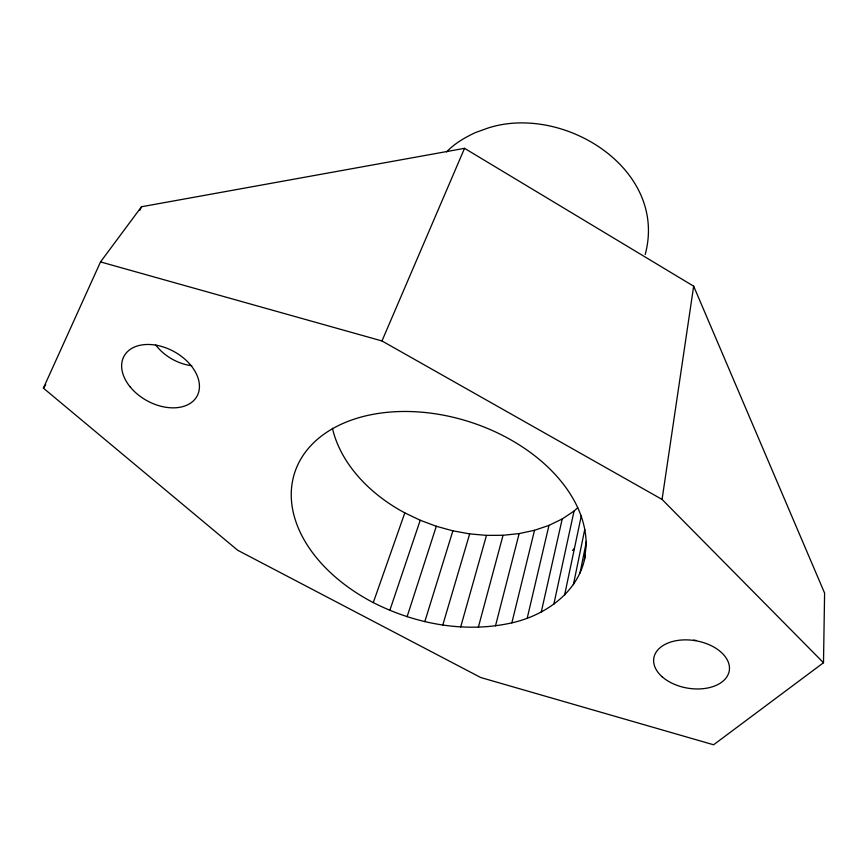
<?xml version="1.0" encoding="UTF-8"?>
<svg xmlns="http://www.w3.org/2000/svg" width="868" height="868" viewBox="0 0 868 868"><rect width="100%" height="100%" fill="white"/><g stroke="black" fill="none" stroke-linecap="round" stroke-linejoin="round"><path stroke-width="1.3" d="M823.493 662.74L824.6 593.083L693.662 286.19L464.543 148.33L141.495 206.758L100.525 261.919L43.4 388.126L237.702 550.269L480.72 677.528L713.594 744.777L823.493 662.74L662.067 499.425L381.974 340.95L100.525 261.919M584.316 560.261L586.095 546.721A151.39 102.326 17.9 0 0 463.631 420.025A151.39 102.326 17.9 0 0 298.483 463.393A151.39 102.326 17.9 0 0 373.283 602.598C415.555 624.103 465.161 633.358 511.86 622.855C545.788 615.314 579.748 591.358 585.368 555.01M662.067 499.425L693.662 286.19M580.03 572.978L586.421 541.393M573.401 584.663L584.761 529.382M564.591 595.155L581.245 516.048M553.806 604.312L574.052 511.057L577.762 507.682M541.263 612.038L562.214 518.966L574.052 511.057M527.202 618.233L548.967 525.39L562.214 518.966M511.86 622.855L534.525 530.283L548.967 525.39M495.498 625.85L519.14 533.592L534.525 530.283M478.355 627.217L503.039 535.296L519.14 533.592M460.691 626.956L486.471 535.382L503.039 535.296M442.767 625.09L469.675 533.885L486.471 535.382M424.81 621.662L452.879 530.836L469.675 533.885M645.206 254.465C668.241 168.902 563.321 103.813 488.163 127.987L475.295 132.63C464.879 137.567 454.572 143.437 446.608 151.922M407.092 616.714L436.311 526.268L420.231 520.257L404.824 512.89A140.573 101.404 17.9 0 1 332.444 428.325M389.83 610.334L420.231 520.257M373.283 602.598L404.824 512.89M381.974 340.95L464.543 148.33M139.835 210.327L141.495 206.758M43.4 388.126L45.733 384.849M572.533 550.42L574.41 548.5M436.311 526.268L452.879 530.836M191.774 365.743A40.058 27.884 29.3 0 1 155.481 344.683M696.31 640.475A36.933 24.044 9.2 0 1 693.63 640.139M130.287 387.052A41.61 28.036 28.7 0 0 196.862 396.459A41.61 28.036 28.7 0 0 154.504 344.943A41.61 28.036 28.7 0 0 130.287 387.052M662.219 676.823A38.257 24.044 9.6 0 0 727.037 676.573A38.257 24.044 9.6 0 0 685.394 639.868A38.257 24.044 9.6 0 0 662.219 676.823"/></g></svg>
